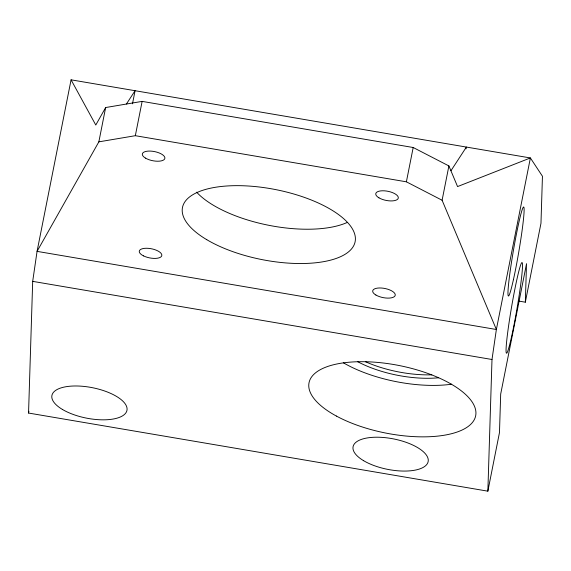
<?xml version="1.0" encoding="UTF-8"?>
<svg xmlns="http://www.w3.org/2000/svg" width="571" height="571" viewBox="0 0 571 571"><rect width="100%" height="100%" fill="white"/><g stroke="black" fill="none" stroke-linecap="round" stroke-linejoin="round"><path stroke-width="0.86" d="M525.327 302.195L526.533 263.681L500.688 394.061L499.475 432.568L487.855 491.174L28.55 413.047L32.69 281.36L37.065 251.368L71.075 79.826L530.388 157.953L542.45 176.253L540.973 223.282L525.327 302.195L519.182 301.145M487.855 491.174L491.995 359.494L496.37 329.503L530.388 157.953L457.564 186.574L448.899 165.933L413.19 147.504L142.129 101.388L105.649 107.541L95.785 125.028L71.075 79.826M28.55 413.047L28.9 411.291M448.899 165.933L442.097 200.243L496.37 329.503L37.065 251.368L98.847 141.851L105.649 107.541M132.479 103.822L135.077 90.71L126.419 104.001M98.847 141.851L135.327 135.698L142.129 101.388M442.097 200.243L406.388 181.814L413.19 147.504M466.036 148.817L466.386 147.068L450.983 170.693M135.327 135.698L406.388 181.814M32.69 281.36L491.995 359.494M438.656 377.759A68.87 27.915 11.2 0 1 357.696 361.7M451.661 384.204A84.936 34.424 11.2 0 1 343.385 362.792M431.819 374.812A68.87 27.915 11.2 0 1 365.561 361.771M347.161 222.476A87.998 35.666 11.2 0 1 268.042 225.152A87.998 35.666 11.2 0 1 196.638 192.184M513.408 279.719A45.145 2.769 -80.3 0 0 523.95 207.48A45.145 2.769 -80.3 0 0 510.781 266.921A45.145 2.769 -80.3 0 0 513.408 279.719M336.405 416.066A84.936 34.424 11.2 0 0 474.094 420.013A84.936 34.424 11.2 0 0 366.503 361.757A84.936 34.424 11.2 0 0 336.405 416.066M62.46 409.464A38.264 15.51 11.2 0 0 125.663 413.154A38.264 15.51 11.2 0 0 80.161 386.11A38.264 15.51 11.2 0 0 62.46 409.464M363.641 460.704A38.264 15.51 11.2 0 0 426.851 464.387A38.264 15.51 11.2 0 0 381.342 437.343A38.264 15.51 11.2 0 0 363.641 460.704M512.622 331.837A45.916 2.812 -80.3 0 0 522.044 262.574A45.916 2.812 -80.3 0 0 508.154 329.024A45.916 2.812 -80.3 0 0 512.622 331.837M378.937 197.823A11.477 4.654 11.2 0 0 397.894 198.929A11.477 4.654 11.2 0 0 384.247 190.814A11.477 4.654 11.2 0 0 378.937 197.823M145.512 158.117A11.477 4.654 11.2 0 0 164.477 159.223A11.477 4.654 11.2 0 0 150.823 151.108A11.477 4.654 11.2 0 0 145.512 158.117M375.882 295.014A11.477 4.654 11.2 0 0 394.839 296.121A11.477 4.654 11.2 0 0 381.192 288.005A11.477 4.654 11.2 0 0 375.882 295.014M143.528 255.887A11.477 4.654 11.2 0 0 161.721 255.872A11.477 4.654 11.2 0 0 146.404 248.257A11.477 4.654 11.2 0 0 143.528 255.887M206.759 239.677A87.998 35.666 11.2 0 0 352.136 248.157A87.998 35.666 11.2 0 0 247.471 185.96A87.998 35.666 11.2 0 0 206.759 239.677"/></g></svg>
